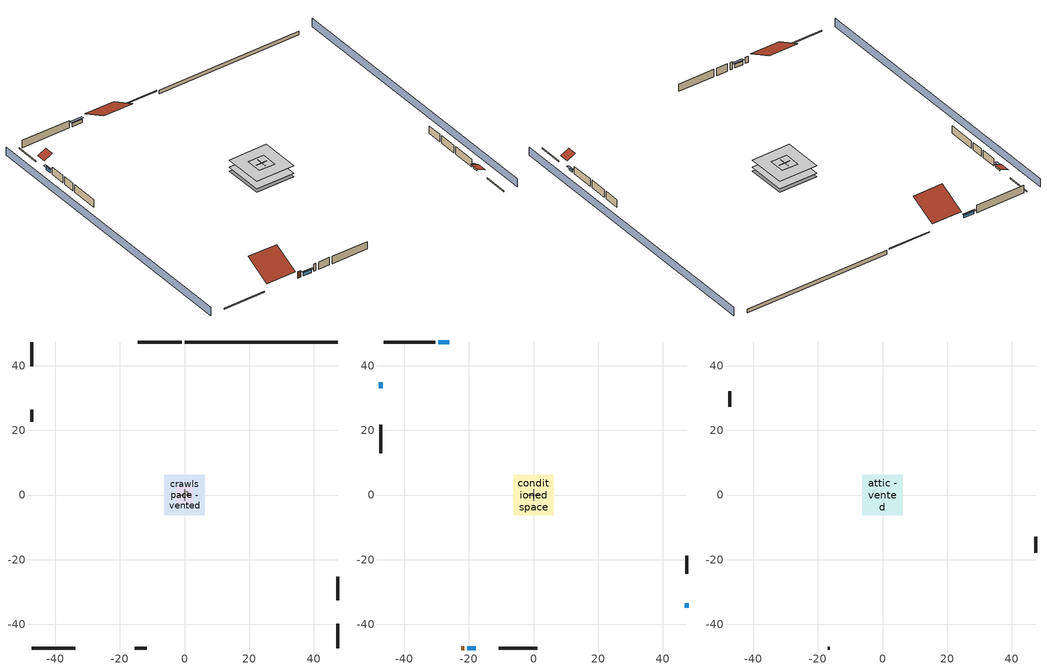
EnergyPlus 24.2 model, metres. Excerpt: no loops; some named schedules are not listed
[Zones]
crawlspace - vented
 floor foundation (Slab2 construction): -6.28,-6.28 -6.28,6.28 6.28,6.28 6.28,-6.28 z-0.91
 wall outside (RimJoist1 construction): -0.89,47.31 -14.43,47.31 z0.3:0.61
 wall outside (RimJoist2 construction): 47.31,-47.31 47.31,-39.78 z0.3:0.61
 wall outside (RimJoist3 construction): -47.31,-47.31 -33.78,-47.31 z0.3:0.61
 wall outside (RimJoist4 construction): -47.31,47.31 -47.31,39.78 z0.3:0.61
 wall foundation (FoundationWall1 construction): 47.31,47.31 0.04,47.31 z-0.91:0.3
furnace airloop ret air zone
 floor adiabatic (AdiabaticConst): 0,0 0,1 1,1 1,0 z0
 wall adiabatic (AdiabaticConst): 0,1 0,0 1,0 1,1 0,1 z0:1
 ceiling adiabatic (AdiabaticConst): 1,0 1,1 0,1 0,0 z1
garage
 floor foundation (Slab1 construction): -2.59,-2.59 -2.59,2.59 2.59,2.59 2.59,-2.59 z0
 wall outside (Wall1 construction): 47.31,-32.52 47.31,-25.21 z0.3:2.74
 wall outside (Wall12 construction): -47.31,26.34 -47.31,22.68 z0.3:2.74
 wall outside (Wall2 construction): -15.31,-47.31 -11.66,-47.31 z0.3:2.74
 wall to conditioned space (Wall5 construction Reversed): 1.83,0 -1.83,0 z0.3:2.74
 wall to conditioned space (Wall6 construction Reversed): 0,1.83 0,-1.83 z0.3:2.74
conditioned space
 floor to crawlspace - vented (Floor2 construction): -6.28,-6.28 -6.28,6.28 6.28,6.28 6.28,-6.28 z0.3
 wall outside (AdiabaticWallConstruction 1): -22.33,-47.31 -21.42,-47.31 z0.3:2.34
 wall outside (AdiabaticWallConstruction): -26.06,47.31 -29.48,47.31 z0.3:1.43; 47.31,-34.87 47.31,-33.45 z0.3:1.25; -20.49,-47.31 -17.86,-47.31 z0.3:1.46; -47.31,34.87 -47.31,33.07 z0.3:1.49
 wall outside (Wall3 construction): -30.41,47.31 -46.38,47.31 z0.3:2.74
 wall outside (Wall4 construction): 47.31,-24.28 47.31,-18.73 z0.3:2.74
 wall outside (Wall7 construction): -10.73,-47.31 1.15,-47.31 z0.3:2.74
 wall outside (Wall8 construction): -47.31,21.75 -47.31,12.88 z0.3:2.74
 window (WindowConstruction): -26.07,47.31 -29.48,47.31 z0.3:1.43
 window (WindowConstruction 1): 47.31,-34.87 47.31,-33.45 z0.3:1.25
 window (WindowConstruction 2): -20.49,-47.31 -17.86,-47.31 z0.3:1.46
 window (WindowConstruction 3): -47.31,34.87 -47.31,33.07 z0.3:1.49
 door (Door): -22.33,-47.31 -21.42,-47.31 z0.3:2.34
attic - vented
 floor to garage (Floor1 construction): -2.59,-2.59 -2.59,2.59 2.59,2.59 2.59,-2.59 z2.74
 floor to conditioned space (Floor3 construction Reversed): -6.28,-6.28 -6.28,6.28 6.28,6.28 6.28,-6.28 z2.74
 wall outside (Wall10 construction): -47.31,32.14 -47.31,27.27 z0.3:2.74
 wall outside (Wall11 construction): -16.93,-47.31 -16.24,-47.31 z0.3:2.74
 wall outside (Wall9 construction): 47.31,-17.8 47.31,-12.93 z0.3:2.74
 roof outside (Roof1 construction): -25.14,47.31,2.74 -25.14,38.56,7.12 -15.36,38.56,7.12 -15.36,47.31,2.74
 roof outside (Roof2 construction): 47.31,-35.8,2.74 44.58,-35.8,4.11 44.58,-38.85,4.11 47.31,-38.85,2.74
 roof outside (Roof3 construction): -47.31,35.8,2.74 -44.58,35.8,4.11 -44.58,38.85,4.11 -47.31,38.85,2.74
 roof outside (Roof4 construction): -23.26,-47.31,2.74 -23.26,-38.73,7.03 -32.85,-38.73,7.03 -32.85,-47.31,2.74
shading: -51.88,47.31 -51.88,-47.31 / 51.88,-47.31 51.88,47.31 z0:2.74; -29.79,47.31 -25.76,47.31 -25.76,47.92 -29.79,47.92 z1.74; 47.31,-33.15 47.31,-35.17 47.92,-35.17 47.92,-33.15 z1.55; -17.55,-47.31 -20.79,-47.31 -20.79,-47.92 -17.55,-47.92 z1.77; -47.31,32.76 -47.31,35.17 -47.92,35.17 -47.92,32.76 z1.8
[Building]
Building 1: Terrain=Suburbs
[Site:Location]
Portland Intl Arpt_OR: Latitude {deg}=45.59; Longitude {deg}=-122.6; Time Zone {hr}=-8; Elevation {m}=33; Keep Site Location Information=Yes
[Site:GroundTemperature:Shallow]
10.2558, 8.96328, 8.85977, 9.47314, 11.9355, 14.3863, 16.5111, 17.8571, 17.9714, 16.8767, 14.8061, 12.4304
[Site:WaterMainsTemperature]
Calculation Method=Schedule; Temperature Schedule=mains temperature schedule
[Material] Roughness=Rough; Thermal Absorptance=0.9
Name | Thickness {m} | Conductivity {W/m-K} | Density {kg/m3} | Specific Heat {J/kg-K} | Solar Absorptance | Visible Absorptance
asbestos siding | 0.00635 | 0.60585 | 1899.972 | 1004.88 | 0.7 | 0.7
ceiling loosefill ins | 0.0846667 | 0.0480833 | 16.02 | 1046.75 | 0.7 | 0.7
ceiling stud and cavity | 0.1397 | 1.39189 | 65.682 | 1177.47 | 0.7 | 0.7
ceiling stud and cavity 1 | 0.1397 | 0.0920385 | 65.682 | 1177.47 | 0.7 | 0.7
concrete 4.0 in. | 0.1016 | 1.803125 | 2242.8 | 837.4 | 0.7 | 0.7
concrete 8.0 in. | 0.2032 | 1.803125 | 2242.8 | 837.4 | 0.7 | 0.7
door material | 0.04445 | 0.0612267 | 512.64 | 1214.23 | 0.7 | 0.7
floor covering | 0.0127 | 0.0433444 | 54.468 | 1339.84 | 0.6 | 0.6
floor stud and cavity | 0.1397 | 0.923637 | 92.3553 | 1139.71 | 0.7 | 0.7
furniture material conditioned space 1; furniture material garage 1 | 0.1524 | 0.115458 | 640.8 | 1214.23 | 0.6 | 0.6
gypsum board | 0.0127 | 0.160291 | 801 | 837.4 | 0.6 | 0.6
osb sheathing 0.5 in. | 0.0127 | 0.115458 | 512.64 | 1214.23 | 0.6 | 0.6
osb sheathing 0.5 in. 1; osb sheathing 0.5 in. 2; osb sheathing 0.5 in. 3 | 0.0127 | 0.115458 | 512.64 | 1214.23 | 0.7 | 0.7
osb sheathing 0.75 in. | 0.01905 | 0.115458 | 512.64 | 1214.23 | 0.7 | 0.7
rim joist stud and cavity | 0.0508 | 0.13335 | 50.32683 | 1063.81 | 0.6 | 0.6
roof rigid ins | 0.00329814 | 0.029427 | 32.04 | 1214.23 | 0.7 | 0.7
slate or tile shingles | 0.01905 | 0.840978 | 1899.972 | 799.717 | 0.75 | 0.75
soil 0.5 in. | 0.0127 | 1.3848 | 1842.3 | 418.7 | 0.7 | 0.7
wall rigid ins | 0.512978 | 0.029427 | 32.04 | 1214.23 | 0.7 | 0.7
wall stud and cavity | 0.1397 | 0.325315 | 139.0536 | 1170.24 | 0.6 | 0.6
wall stud and cavity 1 | 0.1397 | 0.398917 | 139.0536 | 1170.24 | 0.7 | 0.7
wall stud and cavity 2 | 0.1397 | 0.506836 | 139.0536 | 1170.24 | 0.7 | 0.7
wall stud and cavity 3 | 0.0889 | 0.380278 | 52.3479 | 1209.89 | 0.7 | 0.7
wall stud and cavity 4 | 0.0889 | 0.391764 | 83.0341 | 1211.67 | 0.7 | 0.7
wood siding; wood siding 1 | 0.0254 | 0.102417 | 544.68 | 1172.36 | 0.7 | 0.7
[Material:NoMass]
Adiabatic: Roughness=Rough; Thermal Resistance {m2-K/W}=176.1; Thermal Absorptance=0.9; Solar Absorptance=0.7; Visible Absorptance=0.7
[WindowMaterial:SimpleGlazingSystem]
WindowMaterial: U-Factor {W/m2-K}=2.78222; Solar Heat Gain Coefficient=0.56
[Construction]
AdiabaticConst: Adiabatic
AdiabaticWallConstruction: wood siding, wall rigid ins, wall stud and cavity 3, gypsum board
AdiabaticWallConstruction 1: wood siding 1, wall rigid ins, wall stud and cavity 3, gypsum board
Door: door material
Floor1 construction: ceiling stud and cavity
Floor2 construction: floor stud and cavity, osb sheathing 0.75 in., floor covering
Floor3 construction Reversed: gypsum board, ceiling stud and cavity 1, ceiling loosefill ins
FoundationWall1 construction: concrete 8.0 in.
furniture construction conditioned space 1: furniture material conditioned space 1
furniture construction garage 1: furniture material garage 1
PartitionWallConstruction: gypsum board, wall stud and cavity 4, gypsum board
RimJoist1 construction; RimJoist2 construction; RimJoist3 construction; RimJoist4 construction: asbestos siding, rim joist stud and cavity
Roof1 construction; Roof2 construction; Roof3 construction; Roof4 construction: slate or tile shingles, roof rigid ins, osb sheathing 0.5 in.
Slab1 construction: concrete 4.0 in.
Slab2 construction: soil 0.5 in.
Wall1 construction; Wall2 construction: asbestos siding, osb sheathing 0.5 in. 1, wall stud and cavity
Wall10 construction; Wall11 construction; Wall12 construction; Wall9 construction: asbestos siding, osb sheathing 0.5 in. 2, wall stud and cavity
Wall3 construction; Wall4 construction: asbestos siding, osb sheathing 0.5 in. 1, wall stud and cavity 1, gypsum board
Wall5 construction Reversed: gypsum board, wall stud and cavity 2, osb sheathing 0.5 in. 2
Wall6 construction Reversed: gypsum board, wall stud and cavity 2, osb sheathing 0.5 in. 3
Wall7 construction; Wall8 construction: asbestos siding, osb sheathing 0.5 in. 2, wall stud and cavity 1, gypsum board
WindowConstruction; WindowConstruction 1; WindowConstruction 2; WindowConstruction 3: WindowMaterial
[Zone] Multiplier=1
Name | Volume {m3} | Part of Total Floor Area
attic - vented | 186.8 | Yes
conditioned space | 384.656 | Yes
crawlspace - vented | 192.328 | Yes
furnace airloop ret air zone | 1 | No
garage | 65.242 | Yes
[Space]
Name | Zone | Volume {m3} | Space Type
attic - vented 1 | attic - vented | 186.8
conditioned space 1 | conditioned space | 384.656
crawlspace - vented 1 | crawlspace - vented | 192.328
furnace airloop ret air space | furnace airloop ret air zone |  | Plenum Space Type
garage 1 | garage | 65.242
[ZoneInfiltration:EffectiveLeakageArea] Schedule=Always On Discrete
Name | Zone or Space | Effective Air Leakage Area {cm2} | Stack Coefficient | Wind Coefficient
infil attic - vented 1 | attic - vented 1 | 6149.57 | 0.000211209 | 3.76281e-05
infil garage 1 | garage 1 | 543.674 | 0.000129147 | 4.64657e-05
[ZoneMixing] Schedule=Always On Continuous; Design Flow Rate Calculation Method=Flow/Zone; Design Flow Rate {m3/s}=0
Name | Zone or Space | Source Zone or Space
whole house fan mix | attic - vented | conditioned space
furnace airloop_0 ZoneMixDZToCond mix | conditioned space | crawlspace - vented
furnace airloop_0 ZoneMixCondToDZ mix | crawlspace - vented | conditioned space
[SurfaceProperty:IncidentSolarMultiplier] Incident Solar Multiplier=1; Incident Solar Multiplier Schedule=trans schedule winter=0.85 summer=0.7
Window1; Window2; Window3; Window4
[InternalMass]
Name | Construction | Zone or ZoneList | Space or SpaceList | Surface Area {m2}
furniture mass conditioned space 1 | furniture construction conditioned space 1 | conditioned space | conditioned space 1 | 63.09974
partition wall mass | PartitionWallConstruction | conditioned space | conditioned space 1 | 157.749
furniture mass garage 1 | furniture construction garage 1 | garage | garage 1 | 2.67561
[Lights] Design Level Calculation Method=LightingLevel; Return Air Fraction=0; Fraction Radiant=0.6; Fraction Visible=0.2; Fraction Replaceable=1
Name | Zone or ZoneList or Space or SpaceList | Schedule | Lighting Level {W}
interior lighting | conditioned space 1 | lighting_interior | 238.738
garage lighting | garage 1 | lighting_garage | 8.36963
[People]
occupants: Zone or ZoneList or Space or SpaceList=conditioned space 1; Number of People Schedule=occupants; Number of People Calculation Method=People; Number of People=4; Fraction Radiant=0.314171; Sensible Heat Fraction=0.56303; Activity Level Schedule=occupants activity schedule; Carbon Dioxide Generation Rate {m3/s-W}=0; Enable ASHRAE 55 Comfort Warnings=No; Mean Radiant Temperature Calculation Type=EnclosureAveraged
[ElectricEquipment] Design Level Calculation Method=EquipmentLevel
Name | Zone or ZoneList or Space or SpaceList | Schedule | Design Level {W} | Fraction Latent | Fraction Radiant | Fraction Lost
ceiling fan | conditioned space 1 | ceiling_fan | 18.4894 | 0 | 0.558 | 0
clothes dryer | conditioned space 1 | clothes_dryer | 2387.58 | 0.015 | 0.081 | 0.85
clothes washer | conditioned space 1 | clothes_washer | 187.632 | 0.03 | 0.162 | 0.7
cooking range | conditioned space 1 | cooking_range | 74.0516 | 0.16 | 0.384 | 0.2
dishwasher | conditioned space 1 | dishwasher | 420.268 | 0.3 | 0.18 | 0.4
fridge | conditioned space 1 | fridge schedule | 49.4292 | 0 | 0.6 | 0
mech vent bath fan 0 | conditioned space 1 | mech vent bath fan 0 schedule | 30 | 0 | 0 | 1
mech vent house fan | conditioned space 1 | mech vent house fan schedule | 0 | 0 | 0 | 1
mech vent house fan cfis | conditioned space 1 | mech vent house fan cfis schedule | 0 | 0 | 0 | 0
mech vent range fan 0 | conditioned space 1 | mech vent range fan 0 schedule | 30 | 0 | 0 | 1
misc permanent spa heater | conditioned space 1 | misc permanent spa heater schedule | 474.815 | 0 | 0 | 1
misc permanent spa pump | conditioned space 1 | misc permanent spa pump schedule | 496.54 | 0 | 0 | 1
misc plug loads | conditioned space 1 | plug_loads_other | 404.969 | 0.021 | 0.558 | 0.049
misc tv | conditioned space 1 | plug_loads_tv | 561.642 | 0 | 0.6 | 0
whole house fan | conditioned space 1 | Always On Discrete | 0 | 0 | 0 | 1
freezer | garage 1 | freezer schedule | 194.914 | 0 | 0.6 | 0
[OtherEquipment] Design Level Calculation Method=EquipmentLevel
Name | Fuel Type | Zone or ZoneList or Space or SpaceList | Schedule | Design Level {W} | Fraction Latent | Fraction Radiant | Fraction Lost
clothes dryer 1 | Electricity | conditioned space 1 | clothes_dryer | 0 | 0.015 | 0.081 | 0.85
cooking range 1 | NaturalGas | conditioned space 1 | cooking_range | 2170.24 | 0.16 | 0.384 | 0.2
furnace airloop_0 SupCondToLv; furnace airloop_0 SupSensLkToCond; mech vent house fan sensible load; water heater sens | None | conditioned space 1 | Always On Discrete | 0 | 0 | 0 | 0
furnace airloop_0 SupLatLkToCond; mech vent house fan latent load; water heater lat | None | conditioned space 1 | Always On Discrete | 0 | 1 | 0 | 0
general water use latent | None | conditioned space 1 | general water use schedule | 81.0615 | 1 | 0 | 0
general water use sensible | None | conditioned space 1 | general water use schedule | -79.8895 | 0 | 0.6 | 0
water heater energy adjustment1 | Electricity | conditioned space 1 | Always On Discrete | 0.01 | 0 | 0 | 1
furnace airloop_0 RetCondToDZ; furnace airloop_0 SupCondToDZ; furnace airloop_0 SupSensLkToDZ | None | crawlspace - vented 1 | Always On Discrete | 0 | 0 | 0 | 0
furnace airloop_0 SupLatLkToDZ | None | crawlspace - vented 1 | Always On Discrete | 0 | 1 | 0 | 0
furnace airloop_0 RetCondToRP; furnace airloop_0 RetSensLkToRP | None | furnace airloop ret air space | Always On Discrete | 0 | 0 | 0 | 0
furnace airloop_0 RetLatLkToRP | None | furnace airloop ret air space | Always On Discrete | 0 | 1 | 0 | 0
[ZoneInfiltration:DesignFlowRate] Schedule=Always On Discrete
Name | Zone or ZoneList or Space or SpaceList | Design Flow Rate Calculation Method | Design Flow Rate {m3/s} | Air Changes per Hour {1/hr} | Constant Term Coefficient | Temperature Term Coefficient | Velocity Term Coefficient | Velocity Squared Term Coefficient
infil flow; natural vent flow; whole house fan flow | conditioned space 1 | Flow/Zone | 0
crawlspace_vented 1 duct leakage imbalance infil flow | crawlspace - vented 1 | Flow/Zone | 0
infil crawlspace - vented 1 | crawlspace - vented 1 | AirChanges/Hour |  | 2.6013 | 1 | 0 | 0 | 0
[SurfaceProperty:ExposedFoundationPerimeter] Exposed Perimeter Calculation Method=TotalExposedPerimeter
Name | Total Exposed Perimeter {m}
Slab2 | 47.27448
Slab1 | 14.6304
[SpaceList]
Plenum Space Type: furnace airloop ret air space
[AvailabilityManager:Scheduled]
furnace airloop Availability Manager: Schedule=Always On Discrete
[AirLoopHVAC:ReturnPlenum]
Air Loop HVAC Return Plenum 1: Zone=furnace airloop ret air zone
[WaterUse:Equipment]
dishwasher: Peak Flow Rate {m3/s}=3.72233e-06; Flow Rate Fraction Schedule=hot_water_dishwasher
[Foundation:Kiva] Wall Depth Below Slab {m}=0.2032
Name | Initial Indoor Air Temperature {C} | Wall Height Above Grade {m}
Foundation Kiva 1 | 13.4258 | 0.1016
Foundation Kiva 2 | 8.52769 | 0.3048
[Foundation:Kiva:Settings]
Soil Conductivity {W/m-K}=1.3848; Soil Density {kg/m3}=1842.3; Soil Specific Heat {J/kg-K}=418.7; Ground Solar Absorptivity=0.9; Ground Thermal Absorptivity=0.9; Ground Surface Roughness {m}=0.03; Far-Field Width {m}=40; Deep-Ground Boundary Condition=ZeroFlux; Deep-Ground Depth {m}=40; Minimum Cell Dimension {m}=0.2; Maximum Cell Growth Coefficient=3; Simulation Timestep=Timestep
[Exterior:Lights]
exterior lighting: Schedule=exterior lighting schedule; Design Level {W}=7.09205
[EnergyManagementSystem:GlobalVariable]
furnace_airloop_0_DuctImbalLkExhFanEquivCond
furnace_airloop_0_DuctImbalLkExhFanEquivDZ
furnace_airloop_0_DuctImbalLkSupFanEquivCond
furnace_airloop_0_DuctImbalLkSupFanEquivDZ
furnace_airloop_0_DZ_T
furnace_airloop_0_DZ_W
furnace_airloop_0_RetCondToDZ
furnace_airloop_0_RetCondToRP
furnace_airloop_0_RetLatLkToRP
furnace_airloop_0_RetSensLkToRP
furnace_airloop_0_SupCondToDZ
furnace_airloop_0_SupCondToLv
furnace_airloop_0_SupLatLkToCond
furnace_airloop_0_SupLatLkToDZ
furnace_airloop_0_SupSensLkToCond
furnace_airloop_0_SupSensLkToDZ
furnace_airloop_0_ZoneMixCondToDZ
furnace_airloop_0_ZoneMixDZToCond
furnace_airloop_AH_MFR
furnace_airloop_AH_Tout
furnace_airloop_AH_VFR
furnace_airloop_AH_Wout
furnace_airloop_Fan_RTF
furnace_airloop_RA_T
furnace_airloop_Ra_W
infil_program_Qfan
infil_program_Qinf
natural_vent_program_Qnv
natural_vent_program_Qwhf
[EnergyManagementSystem:Sensor]
Name | Output:Variable or Output:Meter Index Key | Output:Variable or Output:Meter
airflow_gain | infil flow | Infiltration Sensible Heat Gain Energy
airflow_gain_1 | natural vent flow | Infiltration Sensible Heat Gain Energy
airflow_gain_2 | whole house fan flow | Infiltration Sensible Heat Gain Energy
airflow_loss | infil flow | Infiltration Sensible Heat Loss Energy
airflow_loss_1 | natural vent flow | Infiltration Sensible Heat Loss Energy
airflow_loss_2 | whole house fan flow | Infiltration Sensible Heat Loss Energy
clg_load_cond |  | Cooling:EnergyTransfer:Zone:CONDITIONED SPACE
clg_load_duct |  | Cooling:EnergyTransfer:Zone:FURNACE AIRLOOP RET AIR ZONE
clg_sp_s; clg_sp_s_1 | cooling setpoint | Schedule Value
clothes_dryer_exhaust_0_sch_s | clothes_dryer | Schedule Value
cool_season | cooling season schedule | Schedule Value
ducts_conv | furnace airloop_0 RetCondToRP | Other Equipment Convective Heating Energy
ducts_conv_1 | furnace airloop_0 RetLatLkToRP | Other Equipment Convective Heating Energy
ducts_conv_2 | furnace airloop_0 RetSensLkToRP | Other Equipment Convective Heating Energy
ducts_conv_3 | furnace airloop_0 SupCondToLv | Other Equipment Convective Heating Energy
ducts_conv_4 | furnace airloop_0 SupLatLkToCond | Other Equipment Convective Heating Energy
ducts_conv_5 | furnace airloop_0 SupSensLkToCond | Other Equipment Convective Heating Energy
ducts_rad | furnace airloop_0 RetCondToRP | Other Equipment Radiant Heating Energy
ducts_rad_1 | furnace airloop_0 RetLatLkToRP | Other Equipment Radiant Heating Energy
ducts_rad_2 | furnace airloop_0 RetSensLkToRP | Other Equipment Radiant Heating Energy
ducts_rad_3 | furnace airloop_0 SupCondToLv | Other Equipment Radiant Heating Energy
ducts_rad_4 | furnace airloop_0 SupLatLkToCond | Other Equipment Radiant Heating Energy
ducts_rad_5 | furnace airloop_0 SupSensLkToCond | Other Equipment Radiant Heating Energy
furnace_airloop_0_DZ_T_s | crawlspace - vented | Zone Air Temperature
furnace_airloop_0_DZ_W_s | crawlspace - vented | Zone Mean Air Humidity Ratio
furnace_airloop_AH_MFR_s | Node 7 | System Node Mass Flow Rate
furnace_airloop_AH_Tout_s | Node 7 | System Node Temperature
furnace_airloop_AH_VFR_s | Node 7 | System Node Current Density Volume Flow Rate
furnace_airloop_AH_Wout_s | Node 7 | System Node Humidity Ratio
furnace_airloop_RA_T_s | Node 10 | System Node Temperature
furnace_airloop_Ra_W_s | Node 10 | System Node Humidity Ratio
htg_load_cond |  | Heating:EnergyTransfer:Zone:CONDITIONED SPACE
htg_load_duct |  | Heating:EnergyTransfer:Zone:FURNACE AIRLOOP RET AIR ZONE
htg_sp_s; htg_sp_s_1 | heating setpoint | Schedule Value
ig_ee_conv | ceiling fan | Electric Equipment Convective Heating Energy
ig_ee_conv_1 | clothes dryer | Electric Equipment Convective Heating Energy
ig_ee_conv_10 | whole house fan | Electric Equipment Convective Heating Energy
ig_ee_conv_3 | cooking range | Electric Equipment Convective Heating Energy
ig_ee_conv_4 | dishwasher | Electric Equipment Convective Heating Energy
ig_ee_conv_5 | fridge | Electric Equipment Convective Heating Energy
ig_ee_conv_6 | misc permanent spa heater | Electric Equipment Convective Heating Energy
ig_ee_conv_7 | misc permanent spa pump | Electric Equipment Convective Heating Energy
ig_ee_conv_8 | misc plug loads | Electric Equipment Convective Heating Energy
ig_ee_conv_9 | misc tv | Electric Equipment Convective Heating Energy
ig_ee_rad | ceiling fan | Electric Equipment Radiant Heating Energy
ig_ee_rad_1 | clothes dryer | Electric Equipment Radiant Heating Energy
ig_ee_rad_10 | whole house fan | Electric Equipment Radiant Heating Energy
ig_ee_rad_3 | cooking range | Electric Equipment Radiant Heating Energy
ig_ee_rad_4 | dishwasher | Electric Equipment Radiant Heating Energy
ig_ee_rad_5 | fridge | Electric Equipment Radiant Heating Energy
ig_ee_rad_6 | misc permanent spa heater | Electric Equipment Radiant Heating Energy
ig_ee_rad_7 | misc permanent spa pump | Electric Equipment Radiant Heating Energy
ig_ee_rad_8 | misc plug loads | Electric Equipment Radiant Heating Energy
ig_ee_rad_9 | misc tv | Electric Equipment Radiant Heating Energy
ig_lgt_conv | interior lighting | Lights Convective Heating Energy
ig_lgt_rad | interior lighting | Lights Radiant Heating Energy
ig_lgt_vis | interior lighting | Lights Visible Radiation Heating Energy
ig_oe_conv | clothes dryer 1 | Other Equipment Convective Heating Energy
ig_oe_conv_1 | cooking range 1 | Other Equipment Convective Heating Energy
ig_oe_conv_2 | general water use latent | Other Equipment Convective Heating Energy
ig_oe_conv_3 | general water use sensible | Other Equipment Convective Heating Energy
ig_oe_conv_4 | water heater energy adjustment1 | Other Equipment Convective Heating Energy
ig_oe_conv_5 | water heater lat | Other Equipment Convective Heating Energy
ig_oe_conv_6 | water heater sens | Other Equipment Convective Heating Energy
ig_oe_rad | clothes dryer 1 | Other Equipment Radiant Heating Energy
ig_oe_rad_1 | cooking range 1 | Other Equipment Radiant Heating Energy
ig_oe_rad_2 | general water use latent | Other Equipment Radiant Heating Energy
ig_oe_rad_3 | general water use sensible | Other Equipment Radiant Heating Energy
ig_oe_rad_4 | water heater energy adjustment1 | Other Equipment Radiant Heating Energy
ig_oe_rad_5 | water heater lat | Other Equipment Radiant Heating Energy
ig_oe_rad_6 | water heater sens | Other Equipment Radiant Heating Energy
ig_ppl_conv | occupants | People Convective Heating Energy
ig_ppl_rad | occupants | People Radiant Heating Energy
im_conv | furniture mass conditioned space 1 | Surface Inside Face Convection Heat Gain Energy
im_conv_1 | partition wall mass | Surface Inside Face Convection Heat Gain Energy
im_ig | furniture mass conditioned space 1 | Surface Inside Face Internal Gains Radiation Heat Gain Energy
im_ig_1 | partition wall mass | Surface Inside Face Internal Gains Radiation Heat Gain Energy
im_lgt | furniture mass conditioned space 1 | Surface Inside Face Lights Radiation Heat Gain Energy
im_lgt_1 | partition wall mass | Surface Inside Face Lights Radiation Heat Gain Energy
im_sol | furniture mass conditioned space 1 | Surface Inside Face Solar Radiation Heat Gain Energy
im_sol_1 | partition wall mass | Surface Inside Face Solar Radiation Heat Gain Energy
im_surf | furniture mass conditioned space 1 | Surface Inside Face Net Surface Thermal Radiation Heat Gain Energy
im_surf_1 | partition wall mass | Surface Inside Face Net Surface Thermal Radiation Heat Gain Energy
mech_vent_bath_fan_0_sch_s | mech vent bath fan 0 schedule | Schedule Value
mech_vent_range_fan_0_sch_s | mech vent range fan 0 schedule | Schedule Value
mv_conv | mech vent bath fan 0 | Electric Equipment Convective Heating Energy
mv_conv_1 | mech vent house fan | Electric Equipment Convective Heating Energy
mv_conv_2 | mech vent house fan cfis | Electric Equipment Convective Heating Energy
mv_conv_3 | mech vent range fan 0 | Electric Equipment Convective Heating Energy
mv_conv_4 | mech vent house fan latent load | Other Equipment Convective Heating Energy
mv_conv_5 | mech vent house fan sensible load | Other Equipment Convective Heating Energy
mv_rad | mech vent bath fan 0 | Electric Equipment Radiant Heating Energy
mv_rad_1 | mech vent house fan | Electric Equipment Radiant Heating Energy
mv_rad_2 | mech vent house fan cfis | Electric Equipment Radiant Heating Energy
mv_rad_3 | mech vent range fan 0 | Electric Equipment Radiant Heating Energy
mv_rad_4 | mech vent house fan latent load | Other Equipment Radiant Heating Energy
mv_rad_5 | mech vent house fan sensible load | Other Equipment Radiant Heating Energy
natural_vent_s | natural vent schedule | Schedule Value
out_pb_s |  | Site Outdoor Air Barometric Pressure
out_wt_s |  | Site Outdoor Air Humidity Ratio
site_vw_s |  | Site Wind Speed
ss_back_out | Window1 | Surface Window Shortwave from Zone Back Out Window Heat Transfer Rate
